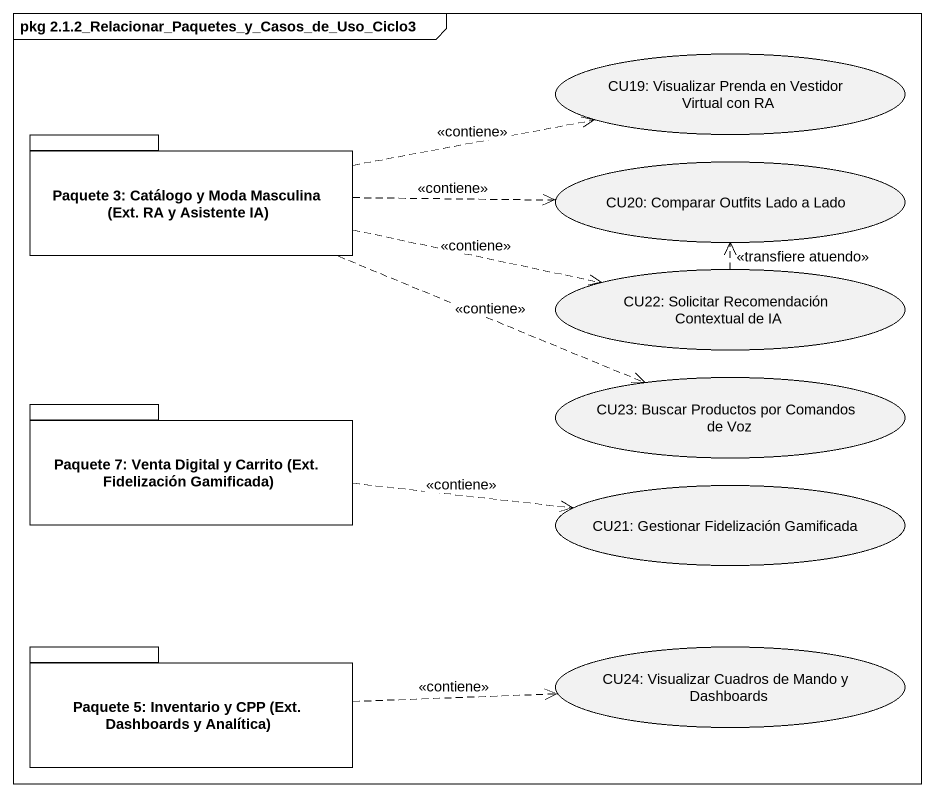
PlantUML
@startuml
mainframe pkg 2.1.2_Relacionar_Paquetes_y_Casos_de_Uso_Ciclo3
usecase "CU19: Visualizar Prenda en Vestidor Virtual con RA" as CU19_Visualizar_Prenda_en
package "Paquete 3: Catálogo y Moda Masculina (Ext. RA y Asistente IA)" as Paquete_3_Catálogo_y_Moda {
}
usecase "CU20: Comparar Outfits Lado a Lado" as CU20_Comparar_Outfits_Lado
usecase "CU22: Solicitar Recomendación Contextual de IA" as CU22_Solicitar
package "Paquete 7: Venta Digital y Carrito (Ext. Fidelización Gamificada)" as Paquete_7_Venta_Digital_y {
}
usecase "CU23: Buscar Productos por Comandos de Voz" as CU23_Buscar_Productos_por
usecase "CU21: Gestionar Fidelización Gamificada" as CU21_Gestionar_Fidelización
package "Paquete 5: Inventario y CPP (Ext. Dashboards y Analítica)" as Paquete_5_Inventario_y_CPP {
}
usecase "CU24: Visualizar Cuadros de Mando y Dashboards" as CU24_Visualizar_Cuadros_de
Paquete_3_Catálogo_y_Moda .right.> CU19_Visualizar_Prenda_en : <<contiene>>
Paquete_3_Catálogo_y_Moda .right.> CU20_Comparar_Outfits_Lado : <<contiene>>
Paquete_3_Catálogo_y_Moda .right.> CU22_Solicitar : <<contiene>>
Paquete_3_Catálogo_y_Moda .right.> CU23_Buscar_Productos_por : <<contiene>>
CU22_Solicitar .up.> CU20_Comparar_Outfits_Lado : <<transfiere atuendo>>
Paquete_7_Venta_Digital_y .right.> CU21_Gestionar_Fidelización : <<contiene>>
Paquete_5_Inventario_y_CPP .right.> CU24_Visualizar_Cuadros_de : <<contiene>>
@enduml
